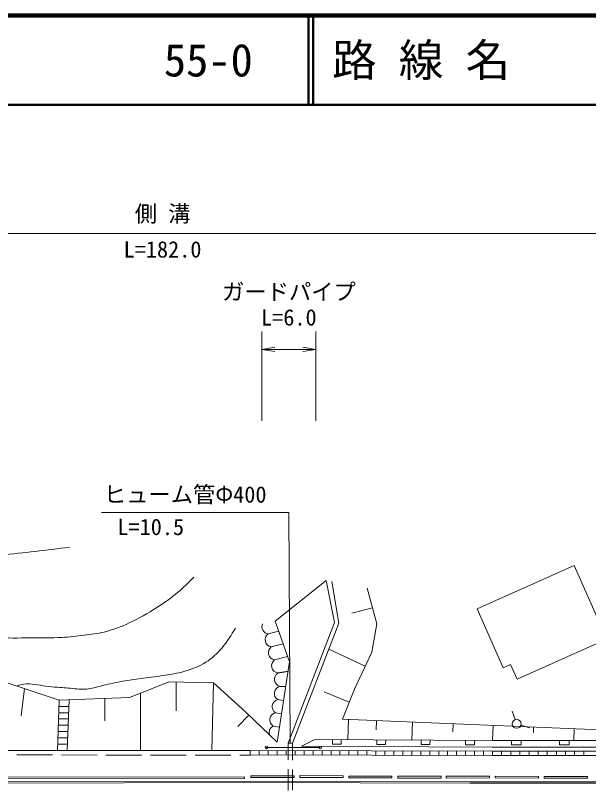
# Model space of a CAD drawing. Units: millimetres, scale not verified. Extents: x 40000 to 680000, y 20000 to 380000.
# Drawn here: x 144881 to 209147, y 293162 to 380000 of the extents above; entities that cross this region are included whole.
import ezdxf
from ezdxf.enums import TextEntityAlignment as Align

# ---------------------------------------------------------------- set-up
doc = ezdxf.new("R2010")
doc.units = ezdxf.units.MM
doc.header["$LTSCALE"] = 1000
for name, color, linetype, lineweight in [('M-BGD', 7, 'Continuous', 13), ('M-STR-STR3', 7, 'Continuous', 13), ('M-TTL', 2, 'Continuous', 140), ('M-TTL-LINE', 7, 'Continuous', 50)]:
    doc.layers.add(name, color=color, linetype=linetype, lineweight=lineweight)
doc.layers.add('M-TTL-TXT', color=7, linetype='Continuous')
doc.styles.add('ＭＳ ゴシック', font='')
doc.styles.get('ＭＳ ゴシック').set_extended_font_data('MS Gothic')

# ---------------------------------------------------------------- blocks, each defined once
blk = doc.blocks.new('open_arrow')
at = {"color": 0, "linetype": 'Continuous', "lineweight": -2}
blk.add_lwpolyline([(7.5, 1.25), (0, 0), (7.5, -1.25)], dxfattribs=at)

msp = doc.modelspace()

# ---------------------------------------------------------------- linework, layer by layer
at = {"layer": 'M-BGD'}
for p, q in [((207548, 318366), (196663, 313506)), ((207548, 318366), (210463, 311798)), ((174019, 312143), (179715, 316707)), ((179715, 316707), (180654, 311981)), ((181140, 311916), (180363, 316577)), ((184339, 315827), (185396, 311836)), ((182603, 313036), (184916, 313648)), ((196663, 313506), (199584, 306924)), ((175605, 307579), (174019, 312143)), ((180654, 311981), (175475, 298484)), ((175961, 298484), (181140, 311916)), ((185396, 311836), (184834, 308671)), ((173207, 310710), (174412, 311011)), ((173569, 309255), (174907, 309588)), ((210341, 309745), (201148, 305641)), ((180021, 309014), (184102, 307105)), ((184834, 308671), (182887, 304508)), ((173932, 307799), (175387, 308162)), ((174213, 298582), (175605, 307579)), ((174294, 306344), (175445, 306543)), ((200408, 307294), (199584, 306924)), ((201148, 305641), (200408, 307294)), ((141394, 306091), (149777, 303275)), ((174303, 306304), (175436, 306490)), ((157674, 303598), (162108, 305346)), ((162108, 305346), (167093, 305217)), ((162915, 305325), (162916, 302084)), ((166896, 297630), (167093, 305217)), ((167093, 305217), (170718, 301948)), ((174545, 304824), (175176, 304803)), ((174545, 304824), (175176, 304803)), ((145884, 304582), (145517, 301541)), ((158917, 297635), (158915, 304087)), ((179484, 304200), (182318, 303075)), ((181558, 301159), (182887, 304508)), ((149584, 297641), (149791, 303275)), ((149777, 303275), (157674, 303598)), ((150676, 297640), (150884, 303320)), ((154915, 303485), (154916, 300955)), ((174294, 303345), (174909, 303240)), ((150857, 302589), (149766, 302590)), ((150831, 301882), (149740, 301883)), ((169813, 300326), (171059, 301619)), ((170718, 301948), (174213, 298582)), ((174042, 301866), (174679, 301758)), ((200919, 301101), (200590, 302045)), ((150779, 300468), (149688, 300469)), ((150805, 301175), (149714, 301176)), ((210507, 299944), (181558, 301159)), ((182143, 298843), (182239, 301130)), ((185338, 299977), (185381, 300998)), ((189341, 298812), (189425, 300829)), ((193943, 299722), (193982, 300637)), ((201560, 300477), (202513, 300172)), ((150753, 299761), (149662, 299762)), ((173790, 300387), (174450, 300275)), ((198384, 298773), (198454, 300450)), ((202959, 299655), (202984, 300260)), ((207494, 298766), (207548, 300068)), ((150727, 299054), (149636, 299055)), ((176969, 298119), (178441, 298859)), ((178441, 298859), (198333, 298773)), ((180428, 298350), (180430, 298850)), ((181422, 298346), (181425, 298846)), ((185401, 298329), (185403, 298829)), ((186396, 298325), (186398, 298825)), ((190374, 298308), (190376, 298808)), ((191369, 298303), (191371, 298803)), ((195347, 298286), (195349, 298786)), ((196342, 298282), (196344, 298782)), ((198333, 298773), (219960, 298756)), ((200496, 298272), (200496, 298772)), ((201577, 298271), (201577, 298771)), ((205902, 298267), (205903, 298767)), ((206984, 298266), (206984, 298766)), ((150702, 298347), (149610, 298348)), ((173043, 297993), (179048, 297991)), ((175475, 298484), (175961, 298484)), ((175475, 298484), (175476, 296582)), ((175961, 298484), (175962, 296555)), ((198325, 298024), (176969, 298119)), ((181422, 298346), (180428, 298350)), ((186396, 298325), (185401, 298329)), ((191369, 298303), (190374, 298308)), ((196342, 298282), (195347, 298286)), ((219899, 297986), (198325, 298024)), ((201577, 298271), (200496, 298272)), ((206984, 298266), (205902, 298267)), ((134999, 297650), (171187, 297627)), ((145025, 297144), (149025, 297141)), ((150025, 297141), (154025, 297138)), ((155025, 297137), (159025, 297135)), ((160025, 297134), (164025, 297132)), ((165025, 297131), (169025, 297128)), ((170025, 297128), (171219, 297127)), ((171210, 297146), (171211, 297646)), ((171210, 297146), (198380, 297073)), ((171211, 297646), (198381, 297573)), ((172216, 297143), (172218, 297643)), ((173223, 297140), (173224, 297640)), ((174229, 297138), (174230, 297638)), ((175235, 297135), (175236, 297635)), ((176241, 297132), (176243, 297632)), ((177248, 297129), (177249, 297629)), ((178254, 297127), (178255, 297627)), ((179260, 297124), (179262, 297624)), ((180267, 297121), (180268, 297621)), ((181273, 297119), (181274, 297619)), ((182279, 297116), (182281, 297616)), ((183285, 297113), (183287, 297613)), ((184292, 297111), (184293, 297611)), ((185298, 297108), (185299, 297608)), ((186304, 297105), (186306, 297605)), ((187311, 297103), (187312, 297603)), ((188317, 297100), (188318, 297600)), ((189323, 297097), (189325, 297597)), ((190329, 297095), (190331, 297595)), ((191336, 297092), (191337, 297592)), ((192342, 297089), (192343, 297589)), ((193348, 297087), (193350, 297587)), ((194355, 297084), (194356, 297584)), ((195361, 297081), (195362, 297581)), ((196367, 297079), (196369, 297579)), ((197374, 297076), (197375, 297576)), ((198380, 297073), (198381, 297573)), ((198380, 297073), (219862, 297071)), ((198381, 297573), (219863, 297571)), ((198381, 297073), (198381, 297573)), ((199404, 297073), (199404, 297573)), ((200427, 297073), (200427, 297573)), ((201450, 297073), (201450, 297573)), ((202473, 297073), (202473, 297573)), ((203496, 297073), (203496, 297573)), ((204519, 297073), (204519, 297573)), ((205542, 297072), (205542, 297572)), ((206564, 297072), (206564, 297572)), ((207587, 297072), (207587, 297572)), ((208610, 297072), (208610, 297572)), ((175476, 295545), (175477, 293162)), ((175962, 295518), (175962, 293190)), ((70236, 294548), (170546, 294699)), ((70240, 294348), (170567, 294499)), ((170567, 294499), (170566, 294699)), ((171282, 294617), (171282, 294817)), ((171282, 294817), (176130, 294806)), ((176130, 294606), (171282, 294617)), ((176130, 294806), (176130, 294606)), ((176764, 294632), (176764, 294832)), ((176764, 294832), (181617, 294822)), ((181617, 294622), (176764, 294632)), ((181617, 294822), (181617, 294622)), ((182263, 294582), (182264, 294782)), ((187104, 294571), (182263, 294582)), ((182264, 294782), (187104, 294771)), ((187104, 294771), (187104, 294571)), ((187759, 294558), (187759, 294758)), ((187759, 294758), (192620, 294756)), ((192620, 294556), (187759, 294558)), ((192620, 294756), (192620, 294556)), ((193195, 294760), (198049, 294781)), ((193196, 294560), (193195, 294760)), ((198050, 294581), (193196, 294560)), ((198049, 294781), (198050, 294581)), ((198694, 294568), (198695, 294768)), ((203534, 294543), (198694, 294568)), ((198695, 294768), (203535, 294743)), ((203535, 294743), (203534, 294543)), ((204159, 294541), (204159, 294741)), ((204159, 294741), (209037, 294731)), ((209036, 294531), (204159, 294541)), ((209037, 294731), (209036, 294531)), ((171240, 294204), (70186, 293948)), ((171240, 294054), (70186, 293798)), ((195849, 294144), (171240, 294204)), ((195849, 293994), (171240, 294054)), ((221005, 294133), (195849, 294144)), ((221005, 293983), (195849, 293994))]:
    msp.add_line(p, q, dxfattribs=at)
for centre, radius in [((201084, 300629), 500), ((173043, 297993), 150), ((179048, 297991), 150)]:
    msp.add_circle(centre, radius, dxfattribs=at)
for centre, start, end in [((173328, 311514), 156.85524, 261.37036), ((173691, 310058), 126.61009, 261.37036), ((174054, 308603), 126.61009, 261.37036), ((174416, 307147), 126.61009, 261.37036), ((174732, 305614), 121.92619, 256.68646), ((174727, 304032), 102.95997, 237.72024), ((174476, 302553), 102.95997, 237.72024), ((174224, 301074), 102.95997, 237.72024), ((174128, 299648), 114.57437, 196.9175)]:
    msp.add_arc(centre, 812, start, end, dxfattribs=at)
for points, knots in [([(69834, 317369), (70722, 317442), (71611, 317515), (72502, 317523), (73162, 317530), (73823, 317501), (74483, 317523), (75144, 317546), (75803, 317621), (76464, 317676), (77123, 317730), (77783, 317765), (78444, 317777), (78970, 317787), (79496, 317783), (80019, 317828), (80460, 317866), (80899, 317938), (81340, 317980), (82064, 318050), (82794, 318039), (83524, 318031), (84846, 318017), (86165, 318011), (87485, 318031), (88163, 318041), (88841, 318058), (89517, 318031), (90350, 317998), (91180, 317898), (92006, 317777), (92907, 317645), (93803, 317488), (94698, 317320), (95651, 317141), (96602, 316949), (97542, 316711), (98255, 316530), (98960, 316323), (99675, 316152), (100512, 315952), (101361, 315803), (102215, 315695), (102991, 315597), (103771, 315533), (104552, 315492), (105735, 315430), (106921, 315420), (108107, 315441), (109056, 315457), (110004, 315493), (110951, 315542), (112611, 315630), (114266, 315762), (115929, 315847), (117525, 315929), (119129, 315966), (120703, 316203), (122332, 316448), (123928, 316906), (125529, 317320), (126914, 317679), (128302, 318005), (129694, 318336), (130418, 318508), (131143, 318681), (131878, 318793), (132583, 318901), (133297, 318951), (134011, 318996), (135248, 319074), (136483, 319135), (137719, 319200), (139565, 319295), (141413, 319398), (143255, 319555), (145818, 319773), (148371, 320096), (150925, 320419)], [0, 0, 0, 0, 1, 1, 1, 2, 2, 2, 3, 3, 3, 4, 4, 4, 5, 5, 5, 6, 6, 6, 7, 7, 7, 8, 8, 8, 9, 9, 9, 10, 10, 10, 11, 11, 11, 12, 12, 12, 13, 13, 13, 14, 14, 14, 15, 15, 15, 16, 16, 16, 17, 17, 17, 18, 18, 18, 19, 19, 19, 20, 20, 20, 21, 21, 21, 22, 22, 22, 23, 23, 23, 24, 24, 24, 25, 25, 25, 26, 26, 26, 26]), ([(101619, 308715), (101953, 308768), (102286, 308821), (102621, 308838), (103027, 308859), (103434, 308827), (103840, 308787), (104438, 308729), (105032, 308654), (105618, 308533), (106010, 308453), (106398, 308351), (106794, 308301), (107194, 308249), (107602, 308250), (108005, 308279), (108570, 308320), (109128, 308417), (109681, 308533), (110438, 308692), (111189, 308885), (111916, 309143), (112861, 309477), (113767, 309921), (114710, 310260), (115455, 310528), (116224, 310732), (116996, 310920), (117822, 311123), (118652, 311308), (119484, 311479), (120599, 311709), (121718, 311915), (122837, 312139), (123815, 312336), (124793, 312548), (125783, 312647), (126355, 312705), (126932, 312725), (127509, 312749), (128239, 312779), (128971, 312814), (129694, 312749), (130429, 312683), (131155, 312515), (131878, 312343), (132747, 312136), (133610, 311923), (134468, 311682), (135144, 311492), (135816, 311284), (136500, 311124), (137036, 310997), (137580, 310900), (138125, 310819), (139120, 310670), (140121, 310573), (141122, 310463), (141629, 310408), (142137, 310349), (142645, 310311), (143928, 310216), (145217, 310255), (146506, 310260), (147693, 310265), (148880, 310240), (150061, 310311), (150909, 310362), (151754, 310463), (152601, 310565), (153351, 310656), (154102, 310748), (154836, 310920), (155799, 311147), (156730, 311513), (157629, 311936), (158702, 312441), (159728, 313029), (160727, 313663), (161538, 314177), (162331, 314723), (163064, 315339), (163704, 315879), (164298, 316472), (164892, 317066)], [0, 0, 0, 0, 1, 1, 1, 2, 2, 2, 3, 3, 3, 4, 4, 4, 5, 5, 5, 6, 6, 6, 7, 7, 7, 8, 8, 8, 9, 9, 9, 10, 10, 10, 11, 11, 11, 12, 12, 12, 13, 13, 13, 14, 14, 14, 15, 15, 15, 16, 16, 16, 17, 17, 17, 18, 18, 18, 19, 19, 19, 20, 20, 20, 21, 21, 21, 22, 22, 22, 23, 23, 23, 24, 24, 24, 25, 25, 25, 26, 26, 26, 27, 27, 27, 28, 28, 28, 28]), ([(145063, 304918), (145310, 304980), (145556, 305042), (145805, 305075), (146625, 305182), (147465, 304964), (148299, 304851), (148733, 304792), (149166, 304761), (149599, 304729), (150234, 304682), (150871, 304633), (151509, 304566), (151834, 304532), (152161, 304494), (152485, 304500), (153018, 304509), (153545, 304638), (154069, 304770), (155020, 305008), (155957, 305252), (156913, 305420), (157585, 305538), (158266, 305619), (158945, 305704), (159745, 305805), (160544, 305912), (161342, 306029), (162189, 306153), (163035, 306287), (163861, 306517), (164688, 306747), (165495, 307072), (166218, 307533), (166908, 307971), (167521, 308532), (168047, 309158), (168617, 309838), (169084, 310595), (169550, 311352)], [0, 0, 0, 0, 1, 1, 1, 2, 2, 2, 3, 3, 3, 4, 4, 4, 5, 5, 5, 6, 6, 6, 7, 7, 7, 8, 8, 8, 9, 9, 9, 10, 10, 10, 11, 11, 11, 12, 12, 12, 13, 13, 13, 13])]:
    msp.add_open_spline(points, degree=3, knots=knots, dxfattribs=at)
at = {"layer": 'M-STR-STR3'}
for p, q in [((70187, 355578), (251855, 355578)), ((172523, 334578), (172523, 344578)), ((178569, 334578), (178569, 344578)), ((172523, 342578), (178569, 342578)), ((154533, 324314), (175533, 324314)), ((175680, 298484), (175533, 324314))]:
    msp.add_line(p, q, dxfattribs=at)
at = {"layer": 'M-TTL'}
msp.add_line((680000, 380000), (40000, 380000), dxfattribs=at)
at = {"layer": 'M-TTL-LINE'}
for p, q in [((177750, 380000), (177750, 370000)), ((178250, 380000), (178250, 370000)), ((40000, 370000), (680000, 370000))]:
    msp.add_line(p, q, dxfattribs=at)

# ---------------------------------------------------------------- block references
at = {"layer": 'M-STR-STR3', "xscale": 193, "yscale": 193}
msp.add_blockref('open_arrow', (172523, 342578), dxfattribs=at)
at = {"layer": 'M-STR-STR3', "xscale": 193, "yscale": 193, "rotation": 180}
msp.add_blockref('open_arrow', (178569, 342578), dxfattribs=at)

# ---------------------------------------------------------------- texts
at = {"layer": 'M-STR-STR3', "style": 'ＭＳ ゴシック'}
for s, p in [('側 溝', (158259, 356328)), ('L=182.0', (157009, 352328)), ('ガードパイプ', (168046, 347578)), ('L=6.0', (172421, 344707)), ('ヒューム管Φ400', (154791, 324866)), (' L=10.5', (155061, 321233))]:
    msp.add_text(s, height=1833, dxfattribs=at).set_placement(p, align=Align.BOTTOM_LEFT)
at = {"layer": 'M-TTL-TXT', "style": 'ＭＳ ゴシック'}
for s, p in [('路 線 名', (180380, 375000)), ('55-0', (161521, 375000))]:
    msp.add_text(s, height=3666, dxfattribs=at).set_placement(p, align=Align.MIDDLE_LEFT)

doc.saveas('drawing.dxf')
